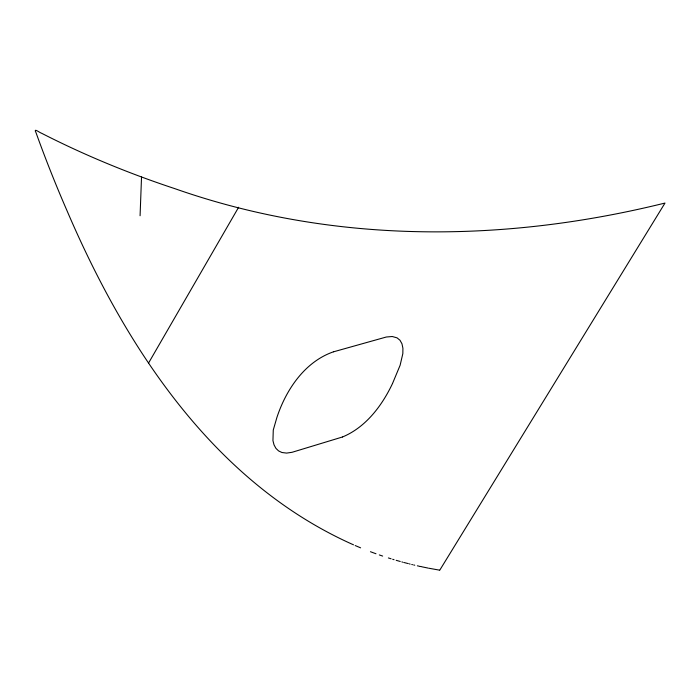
<?xml version="1.0" encoding="UTF-8"?>
<svg xmlns="http://www.w3.org/2000/svg" width="700" height="700" viewBox="0 0 700 700"><rect width="100%" height="100%" fill="white"/><g stroke="black" fill="none" stroke-linecap="round" stroke-linejoin="round"><path stroke-width="1.05" d="M140.079 215.749L141.531 176.995M392.516 383.512L400.111 365.295L402.841 353.605L402.911 348.25L401.966 343.779L399.998 340.261L397.058 337.855L392.262 336.516L386.339 337.006L333.55 351.803M392.481 383.591C382.007 405.729 365.706 427.385 342.484 436.984M148.505 363.142L238.63 207.244M439.757 570.185L665 203.053C503.387 243.049 333.025 244.221 174.86 188.659C129.22 173.565 84.621 155.234 41.808 133.359C39.401 132.624 33.005 127.234 36.024 132.685C37.117 135.73 38.22 138.766 39.34 141.803C41.895 148.759 44.52 155.689 47.206 162.601C53.41 178.579 59.929 194.442 66.771 210.157C125.143 346.5 213.325 482.554 353.526 544.827M342.405 437.01L292.066 452.296L286.598 453.093L281.908 452.498L278.582 450.914L275.931 448.359L274.033 444.885L272.947 440.615L273.271 430.01L276.894 417.489C286.029 389.725 304.754 361.777 333.436 351.829M439.381 570.124L428.829 568.225M428.033 568.067L421.488 566.72M420.822 566.58L419.519 566.291M418.889 566.151L417.366 565.81M414.75 565.206L413.639 564.944M412.545 564.681L411.74 564.48M410.139 564.086L409.342 563.885M408.293 563.622L403.777 562.441M402.701 562.153L401.887 561.934M400.26 561.479L396.2 560.324M394.039 559.685L392.691 559.282M391.072 558.784L388.377 557.944M382.646 556.071L379.321 554.934M375.988 553.753L370.449 551.722M360.605 547.837L355.154 545.536"/></g></svg>
